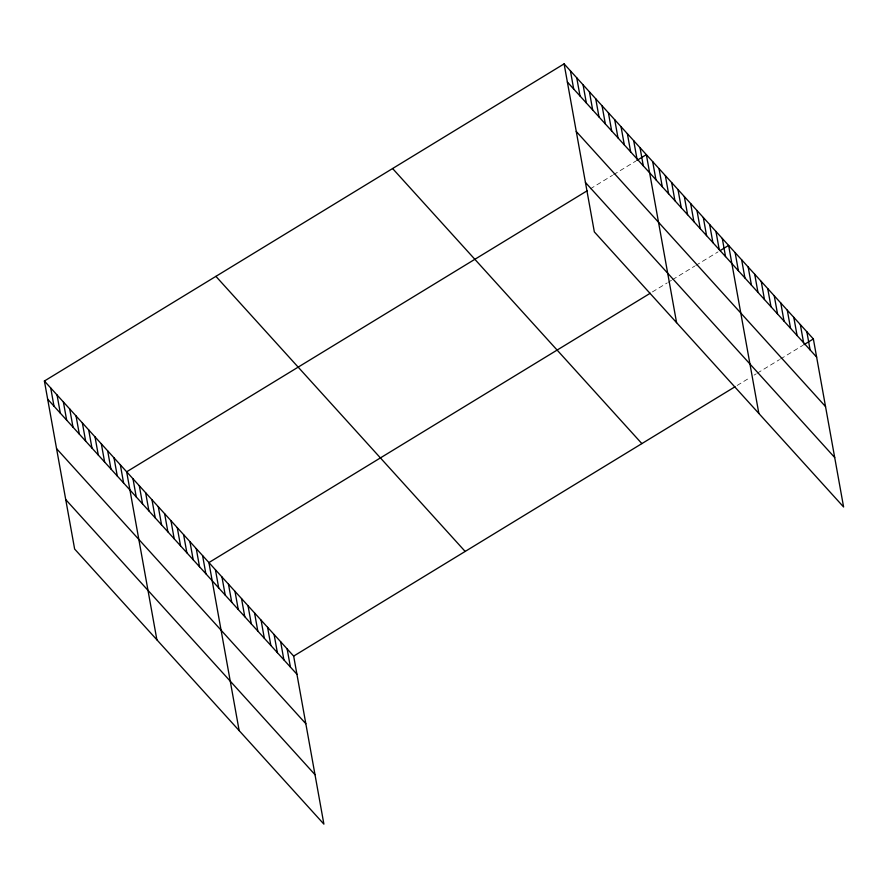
<?xml version="1.0" encoding="UTF-8"?>
<svg xmlns="http://www.w3.org/2000/svg" width="888" height="888" viewBox="0 0 888 888"><rect width="100%" height="100%" fill="white"/><g stroke="black" fill="none" stroke-linecap="round" stroke-linejoin="round"><path stroke-width="0.67" stroke-dasharray="4.44 3.33" d="M590.254 188.889L612.476 175.325M613.541 174.67L635.775 161.105M652.391 291.93L667.21 282.895M668.275 282.24L671.45 280.308M672.505 279.665L694.738 266.089M695.792 265.445L718.026 251.881M737.14 385.459L749.849 377.711M754.079 375.125L756.199 373.837M757.253 373.182L779.486 359.618M780.552 358.974L802.774 345.41"/><path stroke-width="1.33" d="M44.4 381.019L293.662 656.099L323.898 824.131L74.636 549.05L44.4 381.019L564.102 63.869L813.364 338.95L843.6 506.981L594.338 231.901L564.102 63.869M587.079 190.82L126.662 471.794L156.887 639.826M636.829 160.462L646.353 154.645L676.589 322.677M650.271 293.229L208.913 562.57L239.15 730.602M720.146 250.594L728.615 245.421L758.851 413.453M293.662 656.099L735.031 386.757M803.84 344.755L813.364 338.95M567.365 82.029L816.638 357.109M576.268 131.491L825.529 406.56M585.436 182.451L834.698 457.52M392.596 168.531L641.869 443.6M215.906 276.357L465.168 551.437M47.663 399.178L296.936 674.258M56.566 448.64L305.827 723.709M65.734 499.6L314.996 774.669M806.848 331.746L810.111 349.916M800.332 324.553L803.596 342.713M793.805 317.36L797.08 335.52M787.29 310.167L790.553 328.327M780.774 302.975L784.037 321.134M774.247 295.782L777.522 313.941M767.732 288.589L770.995 306.749M761.216 281.396L764.479 299.556M754.689 274.192L757.964 292.363M748.173 266.999L751.437 285.159M741.658 259.807L744.921 277.966M735.131 252.614L738.405 270.773M722.288 238.439L725.552 256.599M715.961 231.457L719.225 249.617M709.634 224.475L712.898 242.635M703.307 217.493L706.571 235.653M696.98 210.512L700.244 228.671M690.653 203.53L693.917 221.689M684.326 196.537L687.59 214.707M677.999 189.555L681.263 207.725M671.672 182.573L674.936 200.732M665.345 175.591L668.609 193.751M659.018 168.609L662.282 186.769M652.68 161.627L655.955 179.787M640.026 147.663L643.301 165.823M633.699 140.681L636.974 158.841M627.372 133.7L630.647 151.859M621.045 126.718L624.32 144.877M614.718 119.736L617.993 137.895M608.391 112.754L611.665 130.913M602.064 105.772L605.339 123.932M595.737 98.779L599 116.95M589.41 91.797L592.673 109.968M583.083 84.815L586.346 102.975M576.756 77.833L580.019 95.993M570.429 70.851L573.692 89.011M287.146 648.895L290.409 667.066M280.63 641.702L283.894 659.862M274.103 634.509L277.378 652.669M267.588 627.317L270.851 645.476M261.072 620.124L264.335 638.283M254.545 612.931L257.82 631.091M248.03 605.738L251.293 623.898M241.514 598.545L244.777 616.705M234.987 591.341L238.262 609.512M228.471 584.149L231.746 602.308M221.956 576.956L225.219 595.115M215.44 569.763L218.703 587.923M202.586 555.588L205.861 573.748M196.259 548.606L199.523 566.766M189.932 541.625L193.196 559.784M183.605 534.643L186.869 552.802M177.278 527.661L180.542 545.82M170.951 520.668L174.215 538.838M164.624 513.686L167.888 531.856M158.297 506.704L161.561 524.864M151.97 499.722L155.234 517.882M145.643 492.74L148.907 510.9M139.316 485.758L142.579 503.918M132.989 478.776L136.253 496.936M120.335 464.813L123.599 482.972M114.008 457.831L117.272 475.99M107.67 450.849L110.945 469.008M101.343 443.867L104.618 462.026M95.016 436.885L98.291 455.045M88.689 429.903L91.963 448.063M82.362 422.921L85.637 441.081M76.035 415.928L79.31 434.099M69.708 408.946L72.983 427.117M63.381 401.964L66.656 420.124M57.054 394.982L60.317 413.142M50.727 388.001L53.99 406.16"/></g></svg>
